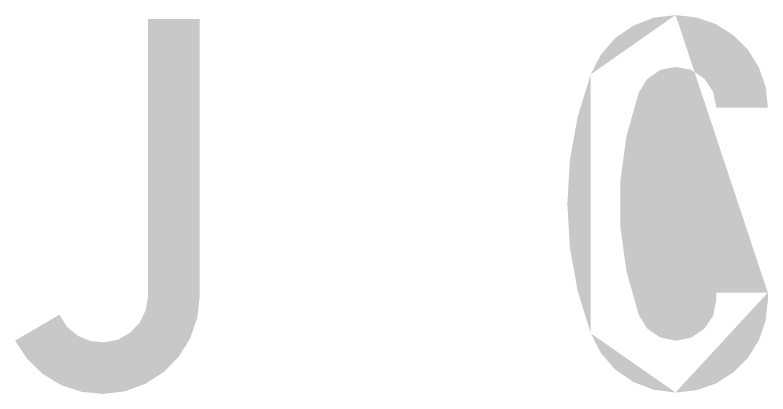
# Model space of a CAD drawing. Extents: x 154 to 1022, y -1349 to 247.
# Drawn here: x 634.7 to 746.8, y 41.4 to 97.8 of the extents above; entities that cross this region are included whole.
import ezdxf

# ---------------------------------------------------------------- set-up
doc = ezdxf.new("R2010")
doc.units = 0
doc.header["$LTSCALE"] = 12
doc.header["$MEASUREMENT"] = 0
doc.layers.add('GREEN', color=84, linetype='CONTINUOUS')

msp = doc.modelspace()

# ---------------------------------------------------------------- hatches: boundary and pattern name
at = {"layer": 'GREEN'}
h = msp.add_hatch(color=256, dxfattribs=at)
h.paths.add_polyline_path([(746.76, 55.4), (746.74, 55.4)], flags=16)
edge = h.paths.add_edge_path()
edge.add_line((739.08, 56.51), (746.76, 56.51))
edge.add_line((746.76, 56.51), (746.76, 55.4))
edge.add_line((746.43, 52.34), (746.76, 55.4))
edge.add_line((746.43, 52.34), (745.42, 49.42))
edge.add_line((745.42, 49.42), (743.8, 46.82))
edge.add_line((743.8, 46.82), (741.61, 44.63))
edge.add_line((741.61, 44.63), (739.01, 42.98))
edge.add_line((739.01, 42.98), (736.09, 41.98))
edge.add_line((736.09, 41.98), (733.03, 41.64))
edge.add_line((733.03, 41.64), (729.78, 42.05))
edge.add_line((729.78, 42.05), (726.74, 43.21))
edge.add_line((726.74, 43.21), (724.03, 45.07))
edge.add_line((724.03, 45.07), (721.89, 47.54))
edge.add_line((721.89, 47.54), (720.4, 50.46))
edge.add_line((720.4, 50.46), (718.46, 56.72))
edge.add_line((718.46, 56.72), (717.3, 63.16))
edge.add_line((717.3, 63.16), (716.92, 69.71))
edge.add_line((716.92, 69.71), (717.3, 76.23))
edge.add_line((717.3, 76.23), (718.46, 82.67))
edge.add_line((718.46, 82.67), (720.4, 88.94))
edge.add_line((720.4, 88.94), (721.89, 91.85))
edge.add_line((721.89, 91.85), (724.03, 94.33))
edge.add_line((724.03, 94.33), (726.74, 96.18))
edge.add_line((726.74, 96.18), (729.78, 97.37))
edge.add_line((729.78, 97.37), (733.03, 97.75))
edge.add_line((733.03, 97.75), (736.09, 97.42))
edge.add_line((736.09, 97.42), (739.01, 96.41))
edge.add_line((739.01, 96.41), (741.61, 94.76))
edge.add_line((741.61, 94.76), (743.8, 92.6))
edge.add_line((743.8, 92.6), (745.42, 89.97))
edge.add_line((745.42, 89.97), (746.43, 87.06))
edge.add_line((746.43, 87.06), (746.76, 83.99))
edge.add_line((746.76, 83.99), (739.08, 83.99))
edge.add_line((739.08, 83.99), (738.62, 86.31))
edge.add_line((738.62, 86.31), (737.3, 88.29))
edge.add_line((737.3, 88.29), (735.35, 89.61))
edge.add_line((735.35, 89.61), (733.03, 90.05))
edge.add_line((733.03, 90.05), (730.71, 89.58))
edge.add_line((730.71, 89.58), (728.77, 88.22))
edge.add_line((728.77, 88.22), (727.54, 86.21))
edge.add_line((727.54, 86.21), (725.71, 79.74))
edge.add_line((725.71, 79.74), (724.8, 73.06))
edge.add_line((724.8, 73.06), (724.8, 66.33))
edge.add_line((724.8, 66.33), (725.71, 59.68))
edge.add_line((725.71, 59.68), (727.54, 53.21))
edge.add_line((727.54, 53.21), (728.77, 51.18))
edge.add_line((728.77, 51.18), (730.71, 49.84))
edge.add_line((730.71, 49.84), (733.03, 49.35))
edge.add_line((733.03, 49.35), (735.35, 49.81))
edge.add_line((735.35, 49.81), (737.3, 51.13))
edge.add_line((737.3, 51.13), (738.62, 53.08))
edge.add_line((738.62, 53.08), (739.08, 55.4))
edge.add_line((739.08, 55.4), (739.08, 56.51))
edge = h.paths.add_edge_path(flags=16)
edge.add_line((746.76, 56.51), (746.74, 56.51))
edge.add_line((733.03, 97.75), (733, 97.75))
edge.add_line((720.4, 88.94), (720.37, 88.94))
edge.add_line((720.4, 50.46), (720.37, 50.46))
edge.add_line((733.03, 41.64), (733, 41.64))
h = msp.add_hatch(color=256, dxfattribs=at)
h.paths.add_polyline_path([(654.54, 55.95), (654.51, 55.95)], flags=16)
edge = h.paths.add_edge_path()
edge.add_line((654.54, 97.19), (654.54, 55.95))
edge.add_line((654.2, 53.91), (654.54, 55.95))
edge.add_line((654.2, 53.91), (653.3, 52.03))
edge.add_line((653.3, 52.03), (651.86, 50.53))
edge.add_line((651.86, 50.53), (650.05, 49.5))
edge.add_line((650.05, 49.5), (648.02, 49.09))
edge.add_line((648.02, 49.09), (645.96, 49.3))
edge.add_line((645.96, 49.3), (644.05, 50.09))
edge.add_line((644.05, 50.09), (642.45, 51.43))
edge.add_line((642.45, 51.43), (641.34, 53.21))
edge.add_line((641.34, 53.21), (634.74, 49.35))
edge.add_line((634.74, 49.35), (636.52, 46.67))
edge.add_line((636.52, 46.67), (638.84, 44.42))
edge.add_line((638.84, 44.42), (641.6, 42.75))
edge.add_line((641.6, 42.75), (644.67, 41.74))
edge.add_line((644.67, 41.74), (647.89, 41.43))
edge.add_line((647.89, 41.43), (651.09, 41.82))
edge.add_line((651.09, 41.82), (654.1, 42.93))
edge.add_line((654.1, 42.93), (656.83, 44.66))
edge.add_line((656.83, 44.66), (659.1, 46.95))
edge.add_line((659.1, 46.95), (660.8, 49.71))
edge.add_line((660.8, 49.71), (661.86, 52.75))
edge.add_line((661.86, 52.75), (662.22, 55.95))
edge.add_line((662.22, 55.95), (662.22, 97.19))
edge.add_line((662.22, 97.19), (654.54, 97.19))
edge = h.paths.add_edge_path(flags=16)
edge.add_line((662.22, 55.95), (662.19, 55.95))
edge.add_line((662.22, 55.95), (662.19, 55.95))
edge = h.paths.add_edge_path(flags=16)
edge.add_line((641.34, 53.21), (641.32, 53.21))

doc.saveas('drawing.dxf')
